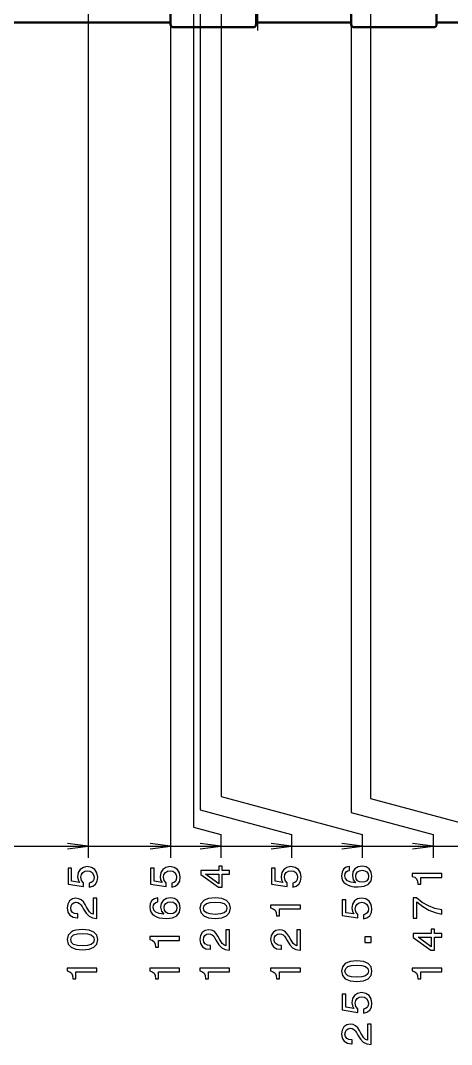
# Model space of a CAD drawing. Extents: x 0 to 1189, y 0 to 841.
# Drawn here: x 216.6 to 289.7, y 176.7 to 350.3 of the extents above; entities that cross this region are included whole.
import ezdxf

# ---------------------------------------------------------------- set-up
doc = ezdxf.new("R2010")
doc.units = 0
doc.linetypes.add('DASHDOT', pattern=[18.5, 12, -3, 0.5, -3])

msp = doc.modelspace()

# ---------------------------------------------------------------- linework, layer by layer
at = {"color": 7, "lineweight": 25}
for p, q in [((228.05, 557.9), (228.05, 208.34)), ((245.95, 554.9), (245.95, 213.58)), ((250.61, 495.03), (250.61, 218.76)), ((247.05, 453.9), (247.05, 216.5)), ((275.95, 448.4), (275.95, 218.4)), ((242.05, 349.6), (242.05, 208.34)), ((272.65, 349.6), (272.65, 216.07)), ((250.61, 218.76), (274.55, 212.34)), ((275.95, 218.4), (298.55, 212.34)), ((247.05, 216.5), (262.55, 212.34)), ((272.65, 216.07), (286.55, 212.34)), ((245.95, 213.58), (250.55, 212.34)), ((250.55, 212.34), (250.55, 208.34)), ((262.55, 212.34), (262.55, 208.34)), ((274.55, 212.34), (274.55, 208.34)), ((286.55, 212.34), (286.55, 208.34)), ((125.55, 210.34), (228.05, 210.34)), ((125.55, 210.34), (250.55, 210.34)), ((125.55, 210.34), (274.55, 210.34)), ((125.55, 210.34), (262.55, 210.34)), ((125.55, 210.34), (242.05, 210.34)), ((125.55, 210.34), (298.55, 210.34)), ((125.55, 210.34), (286.55, 210.34)), ((125.55, 210.34), (310.55, 210.34)), ((125.55, 210.34), (322.55, 210.34)), ((125.55, 210.34), (334.55, 210.34)), ((125.55, 210.34), (346.55, 210.34)), ((125.55, 210.34), (358.55, 210.34)), ((125.55, 210.34), (370.55, 210.34)), ((125.55, 210.34), (407.05, 210.34)), ((125.55, 210.34), (439.55, 210.34)), ((125.55, 210.34), (427.55, 210.34)), ((125.55, 210.34), (415.55, 210.34)), ((125.55, 210.34), (499.55, 210.34)), ((125.55, 210.34), (487.55, 210.34)), ((125.55, 210.34), (475.55, 210.34)), ((125.55, 210.34), (463.55, 210.34)), ((125.55, 210.34), (451.55, 210.34)), ((125.55, 210.34), (511.55, 210.34)), ((125.55, 210.34), (548.25, 210.34)), ((125.55, 210.34), (539.75, 210.34)), ((125.55, 210.34), (563.05, 210.34)), ((125.55, 210.34), (571.55, 210.34))]:
    msp.add_line(p, q, dxfattribs=at)
at = {"color": 7, "linetype": 'DASHDOT', "lineweight": 25}
msp.add_line((256.85, 348.55), (256.85, 460.75), dxfattribs=at)
at = {"color": 7, "lineweight": 50}
for p, q in [((242.05, 360.6), (242.05, 349.6)), ((256.55, 349.6), (256.55, 360.6)), ((272.65, 360.6), (272.65, 349.6)), ((287.15, 349.6), (287.15, 360.6)), ((125.55, 349.9), (242.05, 349.9)), ((242.55, 349.1), (256.05, 349.1)), ((256.55, 349.9), (272.65, 349.9)), ((273.15, 349.1), (286.65, 349.1)), ((287.15, 349.9), (293.55, 349.9))]:
    msp.add_line(p, q, dxfattribs=at)
at = {"color": 7, "lineweight": 25}
for points in [[(224.58, 209.89), (228.05, 210.34), (224.58, 210.8)], [(238.58, 209.89), (242.05, 210.34), (238.58, 210.8)], [(247.08, 209.89), (250.55, 210.34), (247.08, 210.8)], [(259.08, 209.89), (262.55, 210.34), (259.08, 210.8)], [(271.08, 209.89), (274.55, 210.34), (271.08, 210.8)], [(283.08, 209.89), (286.55, 210.34), (283.08, 210.8)]]:
    msp.add_lwpolyline(points, dxfattribs=at)
for points in [[(228.25, 203.39), (228.84, 203.55), (229.3, 203.9), (229.59, 204.42), (229.69, 205.08), (229.56, 205.81), (229.21, 206.38), (228.65, 206.74), (227.93, 206.87), (227.26, 206.75), (226.73, 206.41), (226.39, 205.87), (226.27, 205.17), (226.36, 204.63), (226.6, 204.21), (225.25, 204.41), (225.25, 206.6), (224.66, 206.6), (224.66, 203.93), (227.31, 203.53), (227.31, 204.11), (226.97, 204.53), (226.85, 205.06), (226.93, 205.52), (227.16, 205.87), (227.51, 206.1), (227.97, 206.18), (228.42, 206.1), (228.77, 205.87), (229, 205.51), (229.07, 205.06), (229.02, 204.68), (228.86, 204.38), (228.6, 204.17), (228.25, 204.06)], [(242.25, 203.39), (242.84, 203.55), (243.3, 203.9), (243.59, 204.42), (243.69, 205.08), (243.56, 205.81), (243.21, 206.38), (242.65, 206.74), (241.93, 206.87), (241.26, 206.75), (240.73, 206.41), (240.39, 205.87), (240.27, 205.17), (240.36, 204.63), (240.6, 204.21), (239.25, 204.41), (239.25, 206.6), (238.66, 206.6), (238.66, 203.93), (241.31, 203.53), (241.31, 204.11), (240.97, 204.53), (240.85, 205.06), (240.93, 205.52), (241.16, 205.87), (241.51, 206.1), (241.97, 206.18), (242.42, 206.1), (242.77, 205.87), (243, 205.51), (243.07, 205.06), (243.02, 204.68), (242.86, 204.38), (242.6, 204.17), (242.25, 204.06)], [(252.05, 205.57), (252.05, 206.22), (250.81, 206.22), (250.81, 206.93), (250.23, 206.93), (250.23, 206.22), (247.16, 206.22), (247.16, 205.56), (250.18, 203.37), (250.81, 203.37), (250.81, 205.57)], [(262.75, 203.39), (263.34, 203.55), (263.8, 203.9), (264.09, 204.42), (264.19, 205.08), (264.06, 205.81), (263.71, 206.38), (263.15, 206.74), (262.43, 206.87), (261.76, 206.75), (261.23, 206.41), (260.89, 205.87), (260.77, 205.17), (260.86, 204.63), (261.1, 204.21), (259.75, 204.41), (259.75, 206.6), (259.16, 206.6), (259.16, 203.93), (261.81, 203.53), (261.81, 204.11), (261.47, 204.53), (261.35, 205.06), (261.43, 205.52), (261.66, 205.87), (262.01, 206.1), (262.47, 206.18), (262.92, 206.1), (263.27, 205.87), (263.5, 205.51), (263.57, 205.06), (263.52, 204.68), (263.36, 204.38), (263.1, 204.17), (262.75, 204.06)], [(272.4, 206.9), (271.81, 206.77), (271.38, 206.45), (271.11, 205.96), (271.01, 205.33), (271.06, 204.9), (271.2, 204.53), (271.42, 204.21), (271.74, 203.94), (272.14, 203.72), (272.62, 203.56), (273.19, 203.46), (273.83, 203.43), (274.85, 203.55), (275.59, 203.9), (276.04, 204.47), (276.19, 205.25), (276.06, 205.95), (275.72, 206.48), (275.19, 206.82), (274.51, 206.95), (273.83, 206.82), (273.3, 206.49), (272.97, 205.98), (272.86, 205.35), (273, 204.66), (273.41, 204.15), (272.62, 204.26), (272.05, 204.49), (271.71, 204.84), (271.6, 205.33), (271.65, 205.69), (271.8, 205.97), (272.06, 206.15), (272.4, 206.24)], [(250.23, 203.98), (247.99, 205.57), (250.23, 205.57)], [(274.52, 206.25), (274.97, 206.17), (275.32, 205.97), (275.55, 205.64), (275.62, 205.24), (275.55, 204.81), (275.33, 204.49), (274.98, 204.28), (274.53, 204.22), (274.08, 204.29), (273.74, 204.49), (273.53, 204.82), (273.45, 205.27), (273.53, 205.66), (273.74, 205.97), (274.07, 206.17)], [(288.05, 205.04), (288.05, 205.7), (283.01, 205.7), (283.01, 205.21), (283.45, 205.08), (283.75, 204.82), (283.92, 204.42), (283.98, 203.88), (284.49, 203.88), (284.49, 205.04)], [(229.55, 198.08), (229.55, 201.52), (228.93, 201.52), (228.93, 198.8), (228.59, 198.95), (228.31, 199.21), (227.8, 200.01), (227.58, 200.44), (227.27, 200.91), (226.91, 201.25), (226.49, 201.44), (226.01, 201.52), (225.4, 201.39), (224.92, 201.05), (224.62, 200.54), (224.51, 199.87), (224.64, 199.17), (224.98, 198.65), (225.52, 198.31), (226.23, 198.19), (226.33, 198.19), (226.33, 198.85), (226.27, 198.85), (225.78, 198.91), (225.42, 199.11), (225.19, 199.42), (225.11, 199.83), (225.18, 200.25), (225.36, 200.56), (225.65, 200.76), (226, 200.83), (226.33, 200.78), (226.61, 200.64), (226.86, 200.41), (227.07, 200.1), (227.3, 199.67), (227.75, 198.97), (228.22, 198.47), (228.8, 198.17), (229.53, 198.08)], [(239.9, 201.57), (239.31, 201.43), (238.88, 201.11), (238.61, 200.62), (238.51, 199.99), (238.56, 199.56), (238.7, 199.2), (238.92, 198.87), (239.24, 198.6), (239.64, 198.38), (240.12, 198.22), (240.69, 198.12), (241.33, 198.09), (242.35, 198.21), (243.1, 198.56), (243.54, 199.13), (243.69, 199.91), (243.56, 200.61), (243.23, 201.14), (242.69, 201.49), (242.02, 201.61), (241.33, 201.49), (240.81, 201.16), (240.47, 200.64), (240.36, 200.01), (240.5, 199.33), (240.91, 198.81), (240.12, 198.92), (239.55, 199.15), (239.21, 199.51), (239.1, 200), (239.16, 200.36), (239.31, 200.63), (239.56, 200.81), (239.9, 200.9)], [(249.61, 198.1), (250.74, 198.21), (251.55, 198.55), (252.04, 199.09), (252.19, 199.84), (252.04, 200.58), (251.55, 201.12), (250.74, 201.45), (249.61, 201.57), (248.48, 201.45), (248.04, 201.31), (247.67, 201.12), (247.18, 200.58), (247.01, 199.84), (247.18, 199.09), (247.68, 198.55), (248.48, 198.21)], [(274.74, 198.05), (275.33, 198.21), (275.8, 198.56), (276.08, 199.08), (276.19, 199.74), (276.06, 200.47), (275.71, 201.04), (275.15, 201.4), (274.43, 201.54), (273.76, 201.41), (273.23, 201.07), (272.89, 200.53), (272.77, 199.83), (272.86, 199.29), (273.09, 198.87), (271.75, 199.07), (271.75, 201.26), (271.16, 201.26), (271.16, 198.59), (273.81, 198.19), (273.81, 198.77), (273.47, 199.19), (273.35, 199.72), (273.43, 200.18), (273.66, 200.54), (274.01, 200.76), (274.46, 200.84), (274.92, 200.76), (275.27, 200.53), (275.49, 200.18), (275.57, 199.72), (275.52, 199.34), (275.36, 199.04), (275.1, 198.83), (274.74, 198.72)], [(288.05, 198.84), (288.05, 199.56), (286.86, 199.8), (285.75, 200.22), (284.72, 200.81), (283.76, 201.58), (283.16, 201.58), (283.16, 198.15), (283.81, 198.15), (283.81, 200.89), (284.79, 200.1), (285.8, 199.5), (286.88, 199.08)], [(242.02, 200.91), (242.48, 200.83), (242.82, 200.63), (243.05, 200.31), (243.13, 199.9), (243.05, 199.48), (242.83, 199.15), (242.48, 198.94), (242.03, 198.88), (241.58, 198.95), (241.24, 199.15), (241.03, 199.48), (240.95, 199.93), (241.03, 200.32), (241.24, 200.63), (241.58, 200.83)], [(249.61, 198.79), (248.74, 198.85), (248.11, 199.03), (247.74, 199.35), (247.61, 199.84), (247.74, 200.31), (248.11, 200.64), (248.74, 200.82), (249.61, 200.87), (250.49, 200.82), (251.11, 200.64), (251.48, 200.31), (251.6, 199.84), (251.48, 199.35), (251.11, 199.03), (250.49, 198.85)], [(264.05, 199.71), (264.05, 200.36), (259.01, 200.36), (259.01, 199.87), (259.45, 199.74), (259.75, 199.48), (259.92, 199.09), (259.98, 198.54), (260.49, 198.54), (260.49, 199.71)], [(227.11, 192.76), (228.24, 192.87), (229.05, 193.21), (229.54, 193.75), (229.69, 194.5), (229.54, 195.24), (229.05, 195.78), (228.24, 196.11), (227.11, 196.23), (225.98, 196.11), (225.54, 195.98), (225.17, 195.78), (224.68, 195.24), (224.51, 194.5), (224.68, 193.75), (225.18, 193.21), (225.98, 192.87)], [(252.05, 192.74), (252.05, 196.18), (251.43, 196.18), (251.43, 193.46), (251.09, 193.61), (250.81, 193.87), (250.3, 194.67), (250.08, 195.1), (249.77, 195.57), (249.41, 195.91), (248.99, 196.11), (248.51, 196.18), (247.9, 196.06), (247.42, 195.72), (247.12, 195.2), (247.01, 194.53), (247.14, 193.84), (247.48, 193.31), (248.02, 192.97), (248.73, 192.86), (248.83, 192.86), (248.83, 193.51), (248.77, 193.51), (248.28, 193.58), (247.92, 193.77), (247.69, 194.08), (247.61, 194.49), (247.68, 194.91), (247.86, 195.22), (248.15, 195.42), (248.5, 195.49), (248.83, 195.44), (249.11, 195.31), (249.36, 195.08), (249.57, 194.76), (249.8, 194.33), (250.25, 193.63), (250.72, 193.13), (251.3, 192.84), (252.03, 192.74)], [(264.05, 192.74), (264.05, 196.18), (263.43, 196.18), (263.43, 193.46), (263.09, 193.61), (262.81, 193.87), (262.3, 194.67), (262.08, 195.1), (261.77, 195.57), (261.41, 195.91), (260.99, 196.11), (260.51, 196.18), (259.9, 196.06), (259.42, 195.72), (259.12, 195.2), (259.01, 194.53), (259.14, 193.84), (259.48, 193.31), (260.02, 192.97), (260.73, 192.86), (260.83, 192.86), (260.83, 193.51), (260.77, 193.51), (260.28, 193.58), (259.92, 193.77), (259.69, 194.08), (259.61, 194.49), (259.68, 194.91), (259.86, 195.22), (260.15, 195.42), (260.5, 195.49), (260.83, 195.44), (261.11, 195.31), (261.36, 195.08), (261.57, 194.76), (261.8, 194.33), (262.25, 193.63), (262.72, 193.13), (263.3, 192.84), (264.03, 192.74)], [(288.05, 194.9), (288.05, 195.54), (286.81, 195.54), (286.81, 196.26), (286.23, 196.26), (286.23, 195.54), (283.16, 195.54), (283.16, 194.89), (286.18, 192.7), (286.81, 192.7), (286.81, 194.9)], [(227.11, 193.46), (226.24, 193.51), (225.61, 193.69), (225.24, 194.02), (225.11, 194.5), (225.24, 194.98), (225.61, 195.3), (226.24, 195.48), (227.11, 195.54), (227.99, 195.48), (228.61, 195.3), (228.98, 194.98), (229.1, 194.5), (228.98, 194.02), (228.61, 193.69), (227.99, 193.51)], [(243.55, 194.37), (243.55, 195.03), (238.51, 195.03), (238.51, 194.54), (238.95, 194.41), (239.25, 194.15), (239.42, 193.75), (239.48, 193.2), (239.99, 193.2), (239.99, 194.37)], [(276.05, 194), (276.05, 195), (274.97, 195), (274.97, 194)], [(286.23, 193.3), (283.99, 194.9), (286.23, 194.9)], [(273.61, 187.43), (274.74, 187.53), (275.54, 187.87), (276.03, 188.41), (276.19, 189.16), (276.03, 189.9), (275.54, 190.45), (274.74, 190.78), (273.61, 190.89), (272.48, 190.78), (272.04, 190.64), (271.67, 190.45), (271.18, 189.9), (271.01, 189.16), (271.18, 188.41), (271.67, 187.87), (272.48, 187.53)], [(229.55, 189.03), (229.55, 189.69), (224.51, 189.69), (224.51, 189.2), (224.95, 189.07), (225.25, 188.81), (225.42, 188.41), (225.48, 187.87), (225.99, 187.87), (225.99, 189.03)], [(243.55, 189.03), (243.55, 189.69), (238.51, 189.69), (238.51, 189.2), (238.95, 189.07), (239.25, 188.81), (239.42, 188.41), (239.48, 187.87), (239.99, 187.87), (239.99, 189.03)], [(252.05, 189.03), (252.05, 189.69), (247.01, 189.69), (247.01, 189.2), (247.45, 189.07), (247.75, 188.81), (247.92, 188.41), (247.98, 187.87), (248.49, 187.87), (248.49, 189.03)], [(264.05, 189.03), (264.05, 189.69), (259.01, 189.69), (259.01, 189.2), (259.45, 189.07), (259.75, 188.81), (259.92, 188.41), (259.98, 187.87), (260.49, 187.87), (260.49, 189.03)], [(273.61, 188.12), (272.73, 188.18), (272.11, 188.36), (271.74, 188.68), (271.61, 189.16), (271.74, 189.64), (272.11, 189.96), (272.73, 190.14), (273.61, 190.2), (274.48, 190.14), (275.11, 189.96), (275.48, 189.64), (275.6, 189.16), (275.48, 188.68), (275.11, 188.36), (274.48, 188.18)], [(288.05, 189.03), (288.05, 189.69), (283.01, 189.69), (283.01, 189.2), (283.45, 189.07), (283.75, 188.81), (283.92, 188.41), (283.98, 187.87), (284.49, 187.87), (284.49, 189.03)], [(274.74, 182.04), (275.33, 182.2), (275.8, 182.55), (276.08, 183.07), (276.19, 183.73), (276.06, 184.46), (275.71, 185.03), (275.15, 185.39), (274.43, 185.53), (273.76, 185.4), (273.23, 185.06), (272.89, 184.52), (272.77, 183.82), (272.86, 183.28), (273.09, 182.86), (271.75, 183.06), (271.75, 185.25), (271.16, 185.25), (271.16, 182.58), (273.81, 182.18), (273.81, 182.76), (273.47, 183.18), (273.35, 183.71), (273.43, 184.17), (273.66, 184.52), (274.01, 184.75), (274.46, 184.83), (274.92, 184.75), (275.27, 184.52), (275.49, 184.16), (275.57, 183.71), (275.52, 183.33), (275.36, 183.03), (275.1, 182.82), (274.74, 182.71)], [(276.05, 176.73), (276.05, 180.17), (275.43, 180.17), (275.43, 177.45), (275.09, 177.6), (274.81, 177.86), (274.3, 178.66), (274.08, 179.09), (273.77, 179.56), (273.41, 179.9), (272.99, 180.1), (272.5, 180.17), (271.9, 180.04), (271.42, 179.71), (271.12, 179.19), (271.01, 178.52), (271.13, 177.83), (271.47, 177.3), (272.01, 176.96), (272.73, 176.85), (272.83, 176.85), (272.83, 177.5), (272.77, 177.5), (272.28, 177.57), (271.92, 177.76), (271.69, 178.07), (271.61, 178.48), (271.68, 178.9), (271.86, 179.21), (272.14, 179.41), (272.5, 179.48), (272.83, 179.43), (273.11, 179.3), (273.35, 179.06), (273.57, 178.75), (273.8, 178.32), (274.25, 177.62), (274.72, 177.12), (275.3, 176.82), (276.03, 176.73)]]:
    msp.add_lwpolyline(points, close=True, dxfattribs=at)
at = {"color": 7, "lineweight": 50}
for centre, start, end in [((242.55, 349.6), 180, 270), ((256.05, 349.6), 270, 360), ((273.15, 349.6), 180, 270), ((286.65, 349.6), 270, 360)]:
    msp.add_arc(centre, 0.5, start, end, dxfattribs=at)

doc.saveas('drawing.dxf')
